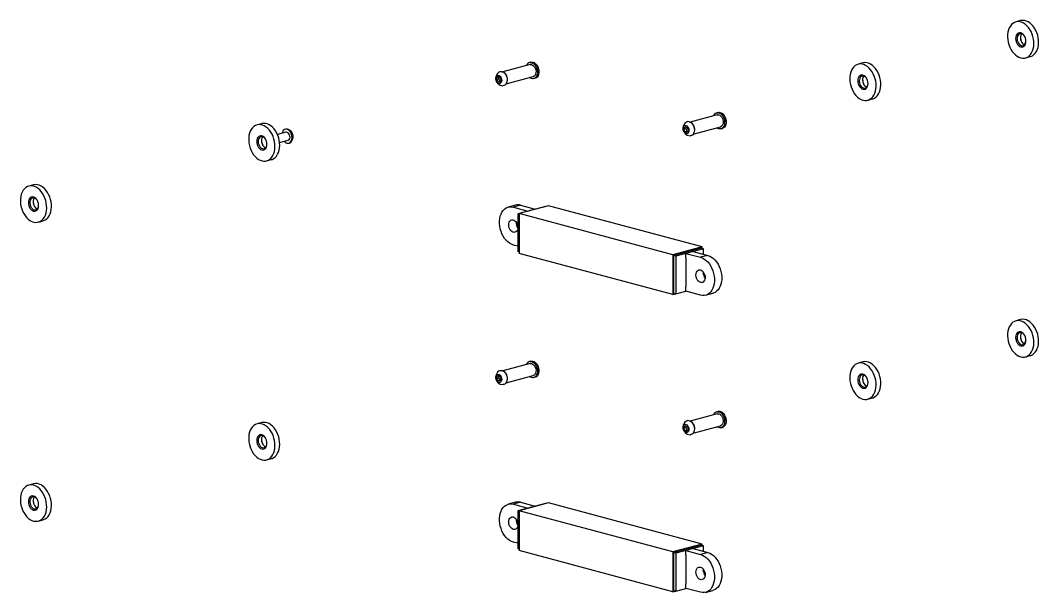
# Model space of a CAD drawing. Header units: millimetres. Extents: x -7982 to 6300, y -38 to 5016.
# Drawn here: x -6329 to -5344, y 2603 to 3156 of the extents above; entities that cross this region are included whole.
import ezdxf

# ---------------------------------------------------------------- set-up
doc = ezdxf.new("R2010")
doc.units = ezdxf.units.MM
doc.header["$LTSCALE"] = 15

msp = doc.modelspace()

# ---------------------------------------------------------------- linework, layer by layer
at = {"color": 7, "linetype": 'Continuous', "lineweight": 25}
for p, q in [((-5361.77, 3156.15), (-5366.36, 3154.92)), ((-5357.05, 3120.14), (-5352.45, 3121.37)), ((-5836.15, 3113.62), (-5862.42, 3106.59)), ((-5835.26, 3115.93), (-5836.67, 3115.56)), ((-5828.95, 3112.18), (-5829.04, 3112.35)), ((-5514.34, 3115.27), (-5518.94, 3114.04)), ((-5868.36, 3099.39), (-5867.66, 3101.81)), ((-5867.66, 3101.81), (-5865.65, 3101.74)), ((-5865.65, 3101.74), (-5864.34, 3099.26)), ((-5859.31, 3095), (-5833.05, 3102.03)), ((-5827.53, 3106.69), (-5827.53, 3106.88)), ((-5868.36, 3099.39), (-5866.52, 3099.88)), ((-5867.05, 3096.9), (-5868.36, 3099.39)), ((-5867.05, 3096.9), (-5865.21, 3097.39)), ((-5865.04, 3096.84), (-5867.05, 3096.9)), ((-5864.88, 3097.4), (-5865.21, 3097.39)), ((-5864.34, 3099.26), (-5865.04, 3096.84)), ((-5832.53, 3100.1), (-5831.12, 3100.48)), ((-5509.62, 3079.26), (-5505.03, 3080.5)), ((-5655.13, 3065.13), (-5681.4, 3058.09)), ((-5654.24, 3067.44), (-5655.65, 3067.06)), ((-5647.93, 3063.69), (-5648.03, 3063.85)), ((-6095.52, 3056.56), (-6100.11, 3055.33)), ((-5687.37, 3051.34), (-5686.37, 3053.5)), ((-5686.37, 3053.5), (-5684.33, 3052.98)), ((-5684.33, 3052.98), (-5683.29, 3050.31)), ((-5678.29, 3046.5), (-5652.03, 3053.54)), ((-5646.51, 3058.19), (-5646.51, 3058.38)), ((-6072.16, 3048.32), (-6080.34, 3046.13)), ((-5687.37, 3051.34), (-5685.53, 3051.83)), ((-5686.33, 3048.67), (-5687.37, 3051.34)), ((-5686.33, 3048.67), (-5684.49, 3049.16)), ((-5684.29, 3048.15), (-5686.33, 3048.67)), ((-5683.87, 3049.05), (-5684.49, 3049.16)), ((-5683.29, 3050.31), (-5684.29, 3048.15)), ((-5651.51, 3051.6), (-5650.1, 3051.98)), ((-6078.27, 3038.4), (-6070.09, 3040.6)), ((-6090.8, 3020.56), (-6086.2, 3021.79)), ((-6316.27, 2997.42), (-6320.87, 2996.19)), ((-5850.12, 2977.81), (-5857.2, 2975.92)), ((-5845.21, 2977.76), (-5852.28, 2975.87)), ((-5852.28, 2975.87), (-5838.14, 2972.08)), ((-5821.17, 2976.63), (-5848.04, 2969.43)), ((-5818.34, 2977.21), (-5846.62, 2969.63)), ((-5845.21, 2977.76), (-5831.06, 2973.97)), ((-5831.06, 2973.97), (-5838.14, 2972.08)), ((-5820.84, 2976.54), (-5821.17, 2976.63)), ((-5669.84, 2937.43), (-5818.34, 2977.21)), ((-5846.62, 2969.05), (-5848.04, 2969.43)), ((-5848.04, 2969.43), (-5848.04, 2932.82)), ((-5698.13, 2929.85), (-5846.62, 2969.63)), ((-5846.62, 2969.63), (-5846.62, 2931.1)), ((-6311.55, 2961.41), (-6306.96, 2962.64)), ((-5848.04, 2938.12), (-5852.28, 2939.26)), ((-5669.84, 2937.43), (-5698.13, 2929.85)), ((-5670.55, 2936.27), (-5697.42, 2929.08)), ((-5668.43, 2935.71), (-5695.3, 2928.51)), ((-5668.43, 2935.71), (-5670.55, 2936.27)), ((-5669.84, 2936.09), (-5669.84, 2937.43)), ((-5668.43, 2930.4), (-5668.43, 2935.71)), ((-5846.62, 2932.44), (-5848.04, 2932.82)), ((-5698.13, 2891.31), (-5846.62, 2931.1)), ((-5698.13, 2929.85), (-5698.13, 2891.31)), ((-5695.3, 2928.51), (-5697.42, 2929.08)), ((-5697.42, 2929.08), (-5697.42, 2892.47)), ((-5695.3, 2928.51), (-5695.3, 2891.9)), ((-5678.33, 2933.05), (-5685.4, 2931.16)), ((-5685.4, 2931.16), (-5671.26, 2927.37)), ((-5685.4, 2926.82), (-5685.4, 2931.16)), ((-5685.4, 2926.82), (-5685.4, 2898.88)), ((-5678.33, 2933.05), (-5664.19, 2929.27)), ((-5664.19, 2929.27), (-5671.26, 2927.37)), ((-5668.61, 2912.14), (-5668.55, 2913.1)), ((-5668.43, 2910.41), (-5668.43, 2912.93)), ((-5685.4, 2894.55), (-5685.4, 2898.88)), ((-5698.13, 2891.31), (-5695.62, 2891.98)), ((-5695.3, 2891.9), (-5697.42, 2892.47)), ((-5695.3, 2891.9), (-5685.4, 2894.55)), ((-5671.26, 2890.76), (-5685.4, 2894.55)), ((-5666.34, 2890.71), (-5659.27, 2892.61)), ((-5361.77, 2867.11), (-5366.36, 2865.88)), ((-5835.26, 2826.9), (-5836.67, 2826.52)), ((-5514.34, 2826.24), (-5518.94, 2825.01)), ((-5357.05, 2831.11), (-5352.45, 2832.34)), ((-5836.15, 2824.59), (-5862.42, 2817.55)), ((-5828.95, 2823.15), (-5829.04, 2823.31)), ((-5827.53, 2817.66), (-5827.53, 2817.85)), ((-5868.36, 2810.35), (-5867.66, 2812.78)), ((-5868.36, 2810.35), (-5866.52, 2810.85)), ((-5867.05, 2807.87), (-5868.36, 2810.35)), ((-5867.66, 2812.78), (-5865.65, 2812.71)), ((-5867.05, 2807.87), (-5865.21, 2808.36)), ((-5865.04, 2807.8), (-5867.05, 2807.87)), ((-5865.65, 2812.71), (-5864.34, 2810.23)), ((-5864.88, 2808.36), (-5865.21, 2808.36)), ((-5864.34, 2810.23), (-5865.04, 2807.8)), ((-5859.31, 2805.96), (-5833.05, 2813)), ((-5832.53, 2811.07), (-5831.12, 2811.45)), ((-5509.62, 2790.23), (-5505.03, 2791.46)), ((-5654.24, 2778.4), (-5655.65, 2778.03)), ((-6095.52, 2767.53), (-6100.11, 2766.3)), ((-5655.13, 2776.09), (-5681.4, 2769.06)), ((-5647.93, 2774.65), (-5648.03, 2774.82)), ((-5646.51, 2769.16), (-5646.51, 2769.35)), ((-5687.37, 2762.3), (-5686.37, 2764.46)), ((-5687.37, 2762.3), (-5685.53, 2762.8)), ((-5686.33, 2759.63), (-5687.37, 2762.3)), ((-5686.37, 2764.46), (-5684.33, 2763.95)), ((-5686.33, 2759.63), (-5684.49, 2760.13)), ((-5684.29, 2759.12), (-5686.33, 2759.63)), ((-5683.87, 2760.02), (-5684.49, 2760.13)), ((-5684.33, 2763.95), (-5683.29, 2761.28)), ((-5683.29, 2761.28), (-5684.29, 2759.12)), ((-5678.29, 2757.47), (-5652.03, 2764.5)), ((-5651.51, 2762.57), (-5650.1, 2762.95)), ((-6090.8, 2731.52), (-6086.2, 2732.75)), ((-6316.27, 2708.38), (-6320.87, 2707.15)), ((-5850.12, 2690.55), (-5857.2, 2688.66)), ((-5845.21, 2690.5), (-5852.28, 2688.61)), ((-5852.28, 2688.61), (-5838.14, 2684.82)), ((-5821.17, 2689.37), (-5848.04, 2682.17)), ((-5818.34, 2689.95), (-5846.62, 2682.37)), ((-5845.21, 2690.5), (-5831.06, 2686.71)), ((-5820.84, 2689.28), (-5821.17, 2689.37)), ((-5669.84, 2650.17), (-5818.34, 2689.95)), ((-5846.62, 2681.79), (-5848.04, 2682.17)), ((-5848.04, 2682.17), (-5848.04, 2645.56)), ((-5698.13, 2642.59), (-5846.62, 2682.37)), ((-5846.62, 2682.37), (-5846.62, 2643.84)), ((-5831.06, 2686.71), (-5838.14, 2684.82)), ((-6311.55, 2672.38), (-6306.96, 2673.61)), ((-5848.04, 2650.86), (-5852.28, 2652)), ((-5669.84, 2650.17), (-5698.13, 2642.59)), ((-5670.55, 2649.02), (-5697.42, 2641.82)), ((-5668.43, 2648.45), (-5695.3, 2641.25)), ((-5668.43, 2648.45), (-5670.55, 2649.02)), ((-5669.84, 2648.83), (-5669.84, 2650.17)), ((-5668.43, 2643.14), (-5668.43, 2648.45)), ((-5846.62, 2645.18), (-5848.04, 2645.56)), ((-5698.13, 2604.05), (-5846.62, 2643.84)), ((-5698.13, 2642.59), (-5698.13, 2604.05)), ((-5695.3, 2641.25), (-5697.42, 2641.82)), ((-5697.42, 2641.82), (-5697.42, 2605.21)), ((-5695.3, 2641.25), (-5695.3, 2604.64)), ((-5678.33, 2645.8), (-5685.4, 2643.9)), ((-5685.4, 2643.9), (-5671.26, 2640.11)), ((-5685.4, 2639.57), (-5685.4, 2643.9)), ((-5685.4, 2639.57), (-5685.4, 2611.63)), ((-5678.33, 2645.8), (-5664.19, 2642.01)), ((-5664.19, 2642.01), (-5671.26, 2640.11)), ((-5668.61, 2624.89), (-5668.55, 2625.84)), ((-5668.43, 2623.15), (-5668.43, 2625.68)), ((-5685.4, 2607.29), (-5685.4, 2611.63)), ((-5698.13, 2604.05), (-5695.62, 2604.72)), ((-5695.3, 2604.64), (-5697.42, 2605.21)), ((-5695.3, 2604.64), (-5685.4, 2607.29)), ((-5671.26, 2603.5), (-5685.4, 2607.29)), ((-5666.34, 2603.45), (-5659.27, 2605.35))]:
    msp.add_line(p, q, dxfattribs=at)
at = {"color": 7, "linetype": 'Continuous', "lineweight": 25, "flags": 128}
for points in [[(-5361.7, 3120.19), (-5359.93, 3119.88), (-5358.2, 3119.92), (-5356.53, 3120.3), (-5354.96, 3121.01), (-5353.52, 3122.05), (-5352.25, 3123.39), (-5351.15, 3125), (-5350.26, 3126.86), (-5349.6, 3128.93), (-5349.17, 3131.16), (-5348.98, 3133.52), (-5349.05, 3135.95), (-5349.35, 3138.41), (-5349.9, 3140.86), (-5350.68, 3143.25), (-5351.67, 3145.52), (-5352.86, 3147.63), (-5354.22, 3149.55), (-5355.73, 3151.24), (-5357.35, 3152.66), (-5359.06, 3153.78), (-5360.82, 3154.59), (-5362.59, 3155.07), (-5364.35, 3155.2), (-5366.06, 3154.99), (-5367.68, 3154.44), (-5369.19, 3153.56), (-5370.55, 3152.37), (-5371.73, 3150.89), (-5372.73, 3149.15), (-5373.51, 3147.19), (-5374.05, 3145.03), (-5374.36, 3142.73), (-5374.42, 3140.33), (-5374.24, 3137.87), (-5373.81, 3135.41), (-5373.14, 3132.99), (-5372.26, 3130.66), (-5371.16, 3128.46), (-5369.89, 3126.44), (-5368.45, 3124.63), (-5366.88, 3123.07), (-5365.21, 3121.8), (-5363.48, 3120.83), (-5361.7, 3120.19)], [(-5352.45, 3121.37), (-5351.93, 3121.53), (-5350.36, 3122.25), (-5348.93, 3123.28), (-5347.65, 3124.62), (-5346.56, 3126.24), (-5345.67, 3128.09), (-5345, 3130.16), (-5344.57, 3132.39), (-5344.39, 3134.75), (-5344.45, 3137.18), (-5344.76, 3139.65), (-5345.31, 3142.09), (-5346.09, 3144.48), (-5347.08, 3146.75), (-5348.27, 3148.87), (-5349.63, 3150.79), (-5351.13, 3152.47), (-5352.75, 3153.89), (-5354.46, 3155.01), (-5356.22, 3155.82), (-5358, 3156.3), (-5359.75, 3156.43), (-5361.46, 3156.22), (-5361.77, 3156.15)], [(-5361.7, 3130.78), (-5360.6, 3130.66), (-5359.56, 3130.88), (-5358.62, 3131.43), (-5357.83, 3132.29), (-5357.24, 3133.41), (-5356.88, 3134.73), (-5356.75, 3136.2), (-5356.88, 3137.74), (-5357.24, 3139.26), (-5357.83, 3140.7), (-5358.62, 3141.97), (-5359.56, 3143.03), (-5360.6, 3143.81), (-5361.7, 3144.27), (-5362.81, 3144.4), (-5363.85, 3144.18), (-5364.79, 3143.63), (-5365.57, 3142.77), (-5366.16, 3141.65), (-5366.53, 3140.32), (-5366.65, 3138.85), (-5366.53, 3137.32), (-5366.16, 3135.8), (-5365.57, 3134.36), (-5364.79, 3133.08), (-5363.85, 3132.03), (-5362.81, 3131.25), (-5361.7, 3130.78)], [(-5357.98, 3140.98), (-5358.5, 3141.73), (-5359.44, 3142.67), (-5360.47, 3143.31), (-5361.53, 3143.6), (-5362.56, 3143.51), (-5363.49, 3143.06), (-5364.27, 3142.28), (-5364.84, 3141.21), (-5365.16, 3139.92), (-5365.23, 3138.49), (-5365.03, 3137.01), (-5364.58, 3135.58), (-5363.9, 3134.28), (-5363.04, 3133.2), (-5362.05, 3132.4), (-5361, 3131.94), (-5361, 3131.94)], [(-5360.83, 3143.45), (-5361.08, 3143.13), (-5361.65, 3142.06), (-5361.98, 3140.77), (-5362.05, 3139.34), (-5361.85, 3137.86), (-5361.4, 3136.43), (-5360.72, 3135.13), (-5359.86, 3134.05), (-5358.87, 3133.25), (-5357.98, 3132.84)], [(-5361, 3131.94), (-5359.94, 3131.84), (-5358.95, 3132.1), (-5358.09, 3132.73), (-5357.41, 3133.66), (-5356.96, 3134.85), (-5356.76, 3136.22), (-5356.76, 3136.4)], [(-5836.12, 3115.66), (-5834.92, 3115.61), (-5833.7, 3115.19), (-5832.52, 3114.44), (-5831.43, 3113.37), (-5830.5, 3112.04), (-5829.76, 3110.52), (-5829.24, 3108.87), (-5828.98, 3107.17), (-5828.98, 3105.5), (-5829.24, 3103.94), (-5829.75, 3102.57), (-5830.49, 3101.44), (-5831.42, 3100.6), (-5832.5, 3100.11), (-5833.68, 3099.98), (-5834.9, 3100.21), (-5836.1, 3100.8), (-5836.53, 3101.1)], [(-5836.15, 3113.62), (-5835.74, 3113.7), (-5834.69, 3113.63), (-5833.63, 3113.2), (-5832.64, 3112.43), (-5831.76, 3111.37), (-5831.07, 3110.08), (-5830.59, 3108.66), (-5830.37, 3107.18), (-5830.42, 3105.75), (-5830.72, 3104.44), (-5831.27, 3103.35), (-5832.03, 3102.54), (-5832.95, 3102.06), (-5833.05, 3102.03)], [(-5835.26, 3115.93), (-5834.71, 3116.04), (-5833.5, 3115.99), (-5832.28, 3115.57), (-5831.1, 3114.81), (-5830.02, 3113.75), (-5829.09, 3112.42), (-5828.34, 3110.9), (-5827.83, 3109.25), (-5827.56, 3107.55), (-5827.56, 3105.88), (-5827.82, 3104.32), (-5828.33, 3102.95), (-5829.07, 3101.81), (-5830, 3100.98), (-5831.08, 3100.49), (-5831.12, 3100.48)], [(-5514.28, 3079.31), (-5512.51, 3079), (-5510.77, 3079.04), (-5509.1, 3079.42), (-5507.54, 3080.14), (-5506.1, 3081.17), (-5504.82, 3082.51), (-5503.73, 3084.13), (-5502.84, 3085.98), (-5502.18, 3088.05), (-5501.75, 3090.28), (-5501.56, 3092.64), (-5501.62, 3095.07), (-5501.93, 3097.54), (-5502.48, 3099.99), (-5503.26, 3102.37), (-5504.25, 3104.64), (-5505.44, 3106.76), (-5506.8, 3108.68), (-5508.31, 3110.36), (-5509.93, 3111.78), (-5511.63, 3112.91), (-5513.39, 3113.71), (-5515.17, 3114.19), (-5516.93, 3114.32), (-5518.63, 3114.11), (-5520.26, 3113.56), (-5521.76, 3112.69), (-5523.12, 3111.49), (-5524.31, 3110.02), (-5525.3, 3108.28), (-5526.08, 3106.31), (-5526.63, 3104.16), (-5526.94, 3101.86), (-5527, 3099.45), (-5526.82, 3097), (-5526.39, 3094.54), (-5525.72, 3092.11), (-5524.83, 3089.78), (-5523.74, 3087.58), (-5522.46, 3085.56), (-5521.03, 3083.75), (-5519.46, 3082.2), (-5517.79, 3080.92), (-5516.05, 3079.95), (-5514.28, 3079.31)], [(-5505.03, 3080.5), (-5504.51, 3080.65), (-5502.94, 3081.37), (-5501.5, 3082.41), (-5500.23, 3083.74), (-5499.13, 3085.36), (-5498.24, 3087.22), (-5497.58, 3089.28), (-5497.15, 3091.51), (-5496.96, 3093.87), (-5497.03, 3096.3), (-5497.33, 3098.77), (-5497.88, 3101.22), (-5498.66, 3103.6), (-5499.65, 3105.87), (-5500.84, 3107.99), (-5502.2, 3109.91), (-5503.71, 3111.59), (-5505.33, 3113.01), (-5507.04, 3114.14), (-5508.8, 3114.94), (-5510.57, 3115.42), (-5512.33, 3115.55), (-5514.04, 3115.35), (-5514.34, 3115.27)], [(-5866.83, 3103.25), (-5865.99, 3103.05), (-5865.18, 3102.52), (-5864.47, 3101.7), (-5863.93, 3100.68), (-5863.61, 3099.53), (-5863.53, 3098.36), (-5863.69, 3097.28), (-5864.1, 3096.38), (-5864.7, 3095.75), (-5865.46, 3095.43), (-5866.29, 3095.45), (-5867.12, 3095.82), (-5867.89, 3096.5), (-5868.52, 3097.44), (-5868.96, 3098.53), (-5869.16, 3099.7), (-5869.12, 3100.84), (-5868.83, 3101.84), (-5868.32, 3102.62), (-5867.63, 3103.1), (-5866.83, 3103.25)], [(-5866.52, 3099.88), (-5865.98, 3101.27), (-5865.89, 3101.85)], [(-5865.92, 3106.54), (-5865.15, 3106.89), (-5864.08, 3107.03)], [(-5864.08, 3107.03), (-5862.98, 3106.82), (-5861.88, 3106.28), (-5860.86, 3105.43), (-5859.95, 3104.32), (-5859.21, 3103), (-5858.67, 3101.53), (-5858.36, 3100), (-5858.3, 3098.48), (-5858.48, 3097.04), (-5858.9, 3095.75), (-5859.54, 3094.69), (-5860.36, 3093.9), (-5861.33, 3093.42), (-5862.38, 3093.28)], [(-5514.28, 3089.91), (-5513.18, 3089.78), (-5512.13, 3090), (-5511.19, 3090.55), (-5510.41, 3091.41), (-5509.82, 3092.53), (-5509.45, 3093.86), (-5509.33, 3095.33), (-5509.45, 3096.86), (-5509.82, 3098.38), (-5510.41, 3099.82), (-5511.19, 3101.1), (-5512.13, 3102.15), (-5513.18, 3102.93), (-5514.28, 3103.4), (-5515.38, 3103.52), (-5516.43, 3103.3), (-5517.37, 3102.75), (-5518.15, 3101.89), (-5518.74, 3100.77), (-5519.11, 3099.44), (-5519.23, 3097.98), (-5519.11, 3096.44), (-5518.74, 3094.92), (-5518.15, 3093.48), (-5517.37, 3092.21), (-5516.43, 3091.15), (-5515.38, 3090.37), (-5514.28, 3089.91)], [(-5510.56, 3100.1), (-5511.08, 3100.85), (-5512.01, 3101.8), (-5513.04, 3102.43), (-5514.11, 3102.72), (-5515.14, 3102.63), (-5516.07, 3102.19), (-5516.84, 3101.4), (-5517.41, 3100.33), (-5517.74, 3099.04), (-5517.81, 3097.61), (-5517.61, 3096.14), (-5517.16, 3094.7), (-5516.48, 3093.4), (-5515.62, 3092.32), (-5514.63, 3091.52), (-5513.57, 3091.06), (-5513.57, 3091.06)], [(-5513.4, 3102.57), (-5513.66, 3102.25), (-5514.23, 3101.18), (-5514.56, 3099.89), (-5514.63, 3098.46), (-5514.43, 3096.99), (-5513.97, 3095.56), (-5513.3, 3094.26), (-5512.44, 3093.18), (-5511.45, 3092.38), (-5510.56, 3091.96)], [(-5865.21, 3097.39), (-5865.79, 3098.82), (-5866.52, 3099.88)], [(-5513.57, 3091.06), (-5512.52, 3090.96), (-5511.53, 3091.23), (-5510.67, 3091.85), (-5509.99, 3092.78), (-5509.54, 3093.97), (-5509.34, 3095.34), (-5509.33, 3095.52)], [(-5655.1, 3067.16), (-5653.9, 3067.11), (-5652.68, 3066.7), (-5651.5, 3065.94), (-5650.42, 3064.87), (-5649.48, 3063.54), (-5648.74, 3062.02), (-5648.22, 3060.37), (-5647.96, 3058.67), (-5647.96, 3057), (-5648.22, 3055.45), (-5648.73, 3054.07), (-5649.47, 3052.94), (-5650.4, 3052.11), (-5651.48, 3051.61), (-5652.66, 3051.48), (-5653.88, 3051.71), (-5655.08, 3052.3), (-5655.51, 3052.6)], [(-5655.13, 3065.13), (-5654.72, 3065.2), (-5653.67, 3065.13), (-5652.61, 3064.7), (-5651.62, 3063.93), (-5650.74, 3062.87), (-5650.05, 3061.59), (-5649.57, 3060.16), (-5649.35, 3058.68), (-5649.4, 3057.25), (-5649.7, 3055.94), (-5650.26, 3054.85), (-5651.01, 3054.04), (-5651.94, 3053.56), (-5652.03, 3053.54)], [(-5654.24, 3067.44), (-5653.69, 3067.54), (-5652.48, 3067.49), (-5651.26, 3067.08), (-5650.08, 3066.32), (-5649, 3065.25), (-5648.07, 3063.92), (-5647.33, 3062.4), (-5646.81, 3060.75), (-5646.54, 3059.05), (-5646.54, 3057.38), (-5646.8, 3055.83), (-5647.31, 3054.45), (-5648.05, 3053.32), (-5648.98, 3052.49), (-5650.06, 3051.99), (-5650.1, 3051.98)], [(-6090.03, 3020.8), (-6088.48, 3021.57), (-6087.06, 3022.65), (-6085.81, 3024.04), (-6084.75, 3025.69), (-6083.9, 3027.58), (-6083.27, 3029.68), (-6082.88, 3031.93), (-6082.73, 3034.3), (-6082.83, 3036.74), (-6083.17, 3039.21), (-6083.76, 3041.65), (-6084.57, 3044.02), (-6085.6, 3046.27), (-6086.81, 3048.36), (-6088.2, 3050.25), (-6089.72, 3051.89), (-6091.36, 3053.27), (-6093.08, 3054.34), (-6094.84, 3055.1), (-6096.62, 3055.52), (-6098.37, 3055.6), (-6100.07, 3055.34), (-6101.67, 3054.74), (-6103.16, 3053.81), (-6104.49, 3052.58), (-6105.65, 3051.05), (-6106.61, 3049.28), (-6107.36, 3047.28), (-6107.87, 3045.1), (-6108.14, 3042.78), (-6108.16, 3040.37), (-6107.94, 3037.91), (-6107.47, 3035.45), (-6106.77, 3033.04), (-6105.85, 3030.72), (-6104.73, 3028.55), (-6103.42, 3026.55), (-6101.96, 3024.78), (-6100.38, 3023.27), (-6098.7, 3022.04), (-6096.95, 3021.12), (-6095.18, 3020.53), (-6093.41, 3020.28), (-6091.68, 3020.37), (-6090.03, 3020.8)], [(-6086.2, 3021.79), (-6085.43, 3022.03), (-6083.88, 3022.8), (-6082.47, 3023.89), (-6081.22, 3025.27), (-6080.16, 3026.92), (-6079.3, 3028.81), (-6078.67, 3030.91), (-6078.28, 3033.16), (-6078.13, 3035.53), (-6078.23, 3037.98), (-6078.58, 3040.44), (-6079.16, 3042.88), (-6079.98, 3045.25), (-6081, 3047.5), (-6082.22, 3049.59), (-6083.6, 3051.48), (-6085.13, 3053.12), (-6086.76, 3054.5), (-6088.48, 3055.57), (-6090.25, 3056.33), (-6092.02, 3056.75), (-6093.77, 3056.84), (-6095.47, 3056.57), (-6095.52, 3056.56)], [(-5685.37, 3054.69), (-5684.53, 3054.31), (-5683.77, 3053.62), (-5683.14, 3052.68), (-5682.71, 3051.58), (-5682.51, 3050.41), (-5682.57, 3049.27), (-5682.86, 3048.28), (-5683.38, 3047.51), (-5684.07, 3047.04), (-5684.87, 3046.9), (-5685.72, 3047.11), (-5686.53, 3047.65), (-5687.23, 3048.48), (-5687.76, 3049.51), (-5688.08, 3050.66), (-5688.15, 3051.82), (-5687.98, 3052.9), (-5687.56, 3053.79), (-5686.95, 3054.42), (-5686.2, 3054.73), (-5685.37, 3054.69)], [(-5685.53, 3051.83), (-5684.82, 3053.07), (-5684.81, 3053.1)], [(-5682.28, 3058.42), (-5681.18, 3057.97), (-5680.13, 3057.21), (-5679.18, 3056.17), (-5678.39, 3054.9), (-5677.79, 3053.47), (-5677.41, 3051.95), (-5677.27, 3050.42), (-5677.38, 3048.94), (-5677.73, 3047.61), (-5678.31, 3046.47), (-5679.08, 3045.6), (-5680.02, 3045.03), (-5681.06, 3044.79), (-5681.37, 3044.79)], [(-6093.34, 3031.28), (-6092.4, 3031.82), (-6091.61, 3032.66), (-6091.01, 3033.78), (-6090.64, 3035.1), (-6090.51, 3036.56), (-6090.62, 3038.09), (-6090.98, 3039.62), (-6091.56, 3041.06), (-6092.34, 3042.34), (-6093.27, 3043.41), (-6094.31, 3044.2), (-6095.41, 3044.68), (-6096.52, 3044.81), (-6097.57, 3044.61), (-6098.51, 3044.07), (-6099.3, 3043.22), (-6099.9, 3042.11), (-6100.27, 3040.79), (-6100.4, 3039.32), (-6100.29, 3037.79), (-6099.93, 3036.27), (-6099.35, 3034.83), (-6098.57, 3033.54), (-6097.64, 3032.48), (-6096.6, 3031.69), (-6095.5, 3031.21), (-6094.39, 3031.07), (-6093.34, 3031.28)], [(-6091.73, 3041.39), (-6092.05, 3041.86), (-6092.94, 3042.88), (-6093.96, 3043.6), (-6095.02, 3043.97), (-6096.06, 3043.98), (-6097.02, 3043.62), (-6097.84, 3042.92), (-6098.47, 3041.91), (-6098.86, 3040.67), (-6098.99, 3039.26), (-6098.86, 3037.79), (-6098.46, 3036.34), (-6097.84, 3035), (-6097.02, 3033.86), (-6096.06, 3032.98), (-6095.01, 3032.43), (-6093.95, 3032.24), (-6092.94, 3032.42), (-6092.94, 3032.42)], [(-6094.58, 3043.86), (-6094.66, 3043.77), (-6095.28, 3042.76), (-6095.68, 3041.52), (-6095.81, 3040.12), (-6095.67, 3038.64), (-6095.28, 3037.19), (-6094.66, 3035.85), (-6093.84, 3034.71), (-6092.87, 3033.84), (-6091.83, 3033.29), (-6091.74, 3033.25)], [(-6073.87, 3039.58), (-6073.29, 3038.97), (-6072.24, 3038.19), (-6071.14, 3037.72), (-6070.04, 3037.59), (-6068.99, 3037.8), (-6068.05, 3038.35), (-6067.27, 3039.2), (-6066.67, 3040.32), (-6066.31, 3041.65), (-6066.18, 3043.11), (-6066.3, 3044.65), (-6066.66, 3046.17), (-6067.25, 3047.61), (-6068.03, 3048.89), (-6068.97, 3049.95), (-6070.01, 3050.73), (-6071.11, 3051.2), (-6072.21, 3051.33), (-6072.21, 3051.33)], [(-6068.37, 3044.57), (-6068.67, 3045.72), (-6069.2, 3046.76), (-6069.89, 3047.6), (-6070.7, 3048.15), (-6071.54, 3048.38), (-6072.16, 3048.32)], [(-5684.49, 3049.16), (-5684.91, 3050.69), (-5685.53, 3051.83)], [(-6316.21, 2961.46), (-6314.44, 2961.15), (-6312.7, 2961.19), (-6311.03, 2961.57), (-6309.47, 2962.29), (-6308.03, 2963.32), (-6306.75, 2964.66), (-6305.66, 2966.28), (-6304.77, 2968.13), (-6304.11, 2970.2), (-6303.68, 2972.43), (-6303.49, 2974.79), (-6303.55, 2977.22), (-6303.86, 2979.69), (-6304.41, 2982.13), (-6305.19, 2984.52), (-6306.18, 2986.79), (-6307.37, 2988.91), (-6308.73, 2990.83), (-6310.23, 2992.51), (-6311.86, 2993.93), (-6313.56, 2995.05), (-6315.32, 2995.86), (-6317.1, 2996.34), (-6318.86, 2996.47), (-6320.56, 2996.26), (-6322.19, 2995.71), (-6323.69, 2994.83), (-6325.05, 2993.64), (-6326.24, 2992.16), (-6327.23, 2990.42), (-6328.01, 2988.46), (-6328.56, 2986.3), (-6328.87, 2984), (-6328.93, 2981.6), (-6328.74, 2979.15), (-6328.32, 2976.68), (-6327.65, 2974.26), (-6326.76, 2971.93), (-6325.67, 2969.73), (-6324.39, 2967.71), (-6322.96, 2965.9), (-6321.39, 2964.34), (-6319.72, 2963.07), (-6317.98, 2962.1), (-6316.21, 2961.46)], [(-6306.96, 2962.64), (-6306.44, 2962.8), (-6304.87, 2963.52), (-6303.43, 2964.55), (-6302.16, 2965.89), (-6301.06, 2967.51), (-6300.17, 2969.36), (-6299.51, 2971.43), (-6299.08, 2973.66), (-6298.89, 2976.02), (-6298.96, 2978.45), (-6299.26, 2980.92), (-6299.81, 2983.37), (-6300.59, 2985.75), (-6301.58, 2988.02), (-6302.77, 2990.14), (-6304.13, 2992.06), (-6305.64, 2993.74), (-6307.26, 2995.16), (-6308.97, 2996.29), (-6310.73, 2997.09), (-6312.5, 2997.57), (-6314.26, 2997.7), (-6315.97, 2997.49), (-6316.27, 2997.42)], [(-6316.21, 2972.06), (-6315.11, 2971.93), (-6314.06, 2972.15), (-6313.12, 2972.7), (-6312.34, 2973.56), (-6311.75, 2974.68), (-6311.38, 2976.01), (-6311.26, 2977.47), (-6311.38, 2979.01), (-6311.75, 2980.53), (-6312.34, 2981.97), (-6313.12, 2983.25), (-6314.06, 2984.3), (-6315.11, 2985.08), (-6316.21, 2985.54), (-6317.31, 2985.67), (-6318.36, 2985.45), (-6319.3, 2984.9), (-6320.08, 2984.04), (-6320.67, 2982.92), (-6321.04, 2981.59), (-6321.16, 2980.13), (-6321.04, 2978.59), (-6320.67, 2977.07), (-6320.08, 2975.63), (-6319.3, 2974.35), (-6318.36, 2973.3), (-6317.31, 2972.52), (-6316.21, 2972.06)], [(-6312.49, 2982.25), (-6313.01, 2983), (-6313.94, 2983.95), (-6314.97, 2984.58), (-6316.03, 2984.87), (-6317.07, 2984.78), (-6318, 2984.33), (-6318.77, 2983.55), (-6319.34, 2982.48), (-6319.67, 2981.19), (-6319.74, 2979.76), (-6319.54, 2978.28), (-6319.09, 2976.85), (-6318.41, 2975.55), (-6317.55, 2974.47), (-6316.56, 2973.67), (-6315.5, 2973.21), (-6315.5, 2973.21)], [(-6315.33, 2984.72), (-6315.59, 2984.4), (-6316.16, 2983.33), (-6316.49, 2982.04), (-6316.56, 2980.61), (-6316.36, 2979.14), (-6315.9, 2977.7), (-6315.23, 2976.41), (-6314.37, 2975.32), (-6313.38, 2974.53), (-6312.49, 2974.11)], [(-6315.5, 2973.21), (-6314.45, 2973.11), (-6313.46, 2973.38), (-6312.6, 2974), (-6311.92, 2974.93), (-6311.47, 2976.12), (-6311.27, 2977.49), (-6311.26, 2977.67)], [(-5852.28, 2939.26), (-5854.11, 2939.92), (-5855.9, 2940.91), (-5857.63, 2942.21), (-5859.26, 2943.79), (-5860.76, 2945.63), (-5862.1, 2947.7), (-5863.25, 2949.95), (-5864.21, 2952.34), (-5864.94, 2954.82), (-5865.43, 2957.36), (-5865.68, 2959.9), (-5865.68, 2962.4), (-5865.43, 2964.81), (-5864.94, 2967.08), (-5864.21, 2969.18), (-5863.25, 2971.06), (-5862.1, 2972.69), (-5860.76, 2974.03), (-5859.26, 2975.07), (-5857.63, 2975.79), (-5855.9, 2976.16), (-5854.11, 2976.19), (-5852.28, 2975.87)], [(-5848.04, 2954.74), (-5848.36, 2953.72), (-5848.97, 2952.68), (-5849.77, 2951.93), (-5850.71, 2951.51), (-5851.75, 2951.44), (-5852.81, 2951.73), (-5853.85, 2952.35), (-5854.79, 2953.28), (-5855.59, 2954.46), (-5856.19, 2955.81), (-5856.57, 2957.27), (-5856.7, 2958.75), (-5856.57, 2960.15), (-5856.19, 2961.41), (-5855.59, 2962.44), (-5854.79, 2963.19), (-5853.85, 2963.61), (-5852.81, 2963.68), (-5851.75, 2963.4), (-5850.71, 2962.77), (-5849.77, 2961.85), (-5848.97, 2960.67), (-5848.36, 2959.31), (-5848.04, 2958.11)], [(-5671.26, 2927.37), (-5669.43, 2926.71), (-5667.63, 2925.72), (-5665.91, 2924.42), (-5664.28, 2922.84), (-5662.78, 2920.99), (-5661.44, 2918.93), (-5660.28, 2916.68), (-5659.33, 2914.29), (-5658.6, 2911.8), (-5658.1, 2909.27), (-5657.86, 2906.72), (-5657.86, 2904.23), (-5658.1, 2901.82), (-5658.6, 2899.54), (-5659.33, 2897.45), (-5660.28, 2895.57), (-5661.44, 2893.94), (-5662.78, 2892.59), (-5664.28, 2891.56), (-5665.91, 2890.84), (-5667.63, 2890.47), (-5669.43, 2890.44), (-5671.26, 2890.76)], [(-5664.19, 2929.27), (-5662.36, 2928.6), (-5660.56, 2927.62), (-5658.84, 2926.32), (-5657.21, 2924.73), (-5655.71, 2922.89), (-5654.37, 2920.82), (-5653.21, 2918.58), (-5652.26, 2916.19), (-5651.53, 2913.7), (-5651.03, 2911.16), (-5650.78, 2908.62), (-5650.78, 2906.12), (-5651.03, 2903.71), (-5651.53, 2901.44), (-5652.26, 2899.34), (-5653.21, 2897.46), (-5654.37, 2895.84), (-5655.71, 2894.49), (-5657.21, 2893.45), (-5658.84, 2892.74), (-5659.27, 2892.61)], [(-5675.68, 2910.25), (-5675.55, 2911.66), (-5675.17, 2912.91), (-5674.57, 2913.94), (-5673.77, 2914.69), (-5672.83, 2915.12), (-5671.79, 2915.19), (-5670.73, 2914.9), (-5669.69, 2914.28), (-5668.75, 2913.35), (-5667.95, 2912.17), (-5667.35, 2910.82), (-5666.97, 2909.36), (-5666.84, 2907.88), (-5666.97, 2906.48), (-5667.35, 2905.22), (-5667.95, 2904.19), (-5668.75, 2903.44), (-5669.69, 2903.02), (-5670.73, 2902.95), (-5671.79, 2903.23), (-5672.83, 2903.86), (-5673.77, 2904.78), (-5674.57, 2905.96), (-5675.17, 2907.32), (-5675.55, 2908.77), (-5675.68, 2910.25)], [(-5361.7, 2831.15), (-5359.93, 2830.85), (-5358.2, 2830.89), (-5356.53, 2831.27), (-5354.96, 2831.98), (-5353.52, 2833.02), (-5352.25, 2834.36), (-5351.15, 2835.97), (-5350.26, 2837.83), (-5349.6, 2839.89), (-5349.17, 2842.13), (-5348.98, 2844.48), (-5349.05, 2846.92), (-5349.35, 2849.38), (-5349.9, 2851.83), (-5350.68, 2854.21), (-5351.67, 2856.48), (-5352.86, 2858.6), (-5354.22, 2860.52), (-5355.73, 2862.21), (-5357.35, 2863.63), (-5359.06, 2864.75), (-5360.82, 2865.56), (-5362.59, 2866.03), (-5364.35, 2866.17), (-5366.06, 2865.96), (-5367.68, 2865.41), (-5369.19, 2864.53), (-5370.55, 2863.34), (-5371.73, 2861.86), (-5372.73, 2860.12), (-5373.51, 2858.15), (-5374.05, 2856), (-5374.36, 2853.7), (-5374.42, 2851.3), (-5374.24, 2848.84), (-5373.81, 2846.38), (-5373.14, 2843.96), (-5372.26, 2841.62), (-5371.16, 2839.43), (-5369.89, 2837.4), (-5368.45, 2835.6), (-5366.88, 2834.04), (-5365.21, 2832.76), (-5363.48, 2831.8), (-5361.7, 2831.15)], [(-5352.45, 2832.34), (-5351.93, 2832.5), (-5350.36, 2833.21), (-5348.93, 2834.25), (-5347.65, 2835.59), (-5346.56, 2837.2), (-5345.67, 2839.06), (-5345, 2841.12), (-5344.57, 2843.36), (-5344.39, 2845.71), (-5344.45, 2848.15), (-5344.76, 2850.61), (-5345.31, 2853.06), (-5346.09, 2855.44), (-5347.08, 2857.72), (-5348.27, 2859.83), (-5349.63, 2861.75), (-5351.13, 2863.44), (-5352.75, 2864.86), (-5354.46, 2865.98), (-5356.22, 2866.79), (-5358, 2867.26), (-5359.75, 2867.4), (-5361.46, 2867.19), (-5361.77, 2867.11)], [(-5361.7, 2841.75), (-5360.6, 2841.63), (-5359.56, 2841.84), (-5358.62, 2842.4), (-5357.83, 2843.25), (-5357.24, 2844.37), (-5356.88, 2845.7), (-5356.75, 2847.17), (-5356.88, 2848.7), (-5357.24, 2850.23), (-5357.83, 2851.66), (-5358.62, 2852.94), (-5359.56, 2854), (-5360.6, 2854.78), (-5361.7, 2855.24), (-5362.81, 2855.37), (-5363.85, 2855.15), (-5364.79, 2854.59), (-5365.57, 2853.74), (-5366.16, 2852.62), (-5366.53, 2851.29), (-5366.65, 2849.82), (-5366.53, 2848.29), (-5366.16, 2846.76), (-5365.57, 2845.33), (-5364.79, 2844.05), (-5363.85, 2842.99), (-5362.81, 2842.22), (-5361.7, 2841.75)], [(-5357.98, 2851.95), (-5358.5, 2852.69), (-5359.44, 2853.64), (-5360.47, 2854.28), (-5361.53, 2854.56), (-5362.56, 2854.48), (-5363.49, 2854.03), (-5364.27, 2853.25), (-5364.84, 2852.17), (-5365.16, 2850.88), (-5365.23, 2849.46), (-5365.03, 2847.98), (-5364.58, 2846.55), (-5363.9, 2845.25), (-5363.04, 2844.17), (-5362.05, 2843.37), (-5361, 2842.9), (-5361, 2842.9)], [(-5360.83, 2854.42), (-5361.08, 2854.1), (-5361.65, 2853.03), (-5361.98, 2851.74), (-5362.05, 2850.31), (-5361.85, 2848.83), (-5361.4, 2847.4), (-5360.72, 2846.1), (-5359.86, 2845.02), (-5358.87, 2844.22), (-5357.98, 2843.81)], [(-5361, 2842.9), (-5359.94, 2842.8), (-5358.95, 2843.07), (-5358.09, 2843.69), (-5357.41, 2844.63), (-5356.96, 2845.82), (-5356.76, 2847.19), (-5356.76, 2847.37)], [(-5836.12, 2826.63), (-5834.92, 2826.58), (-5833.7, 2826.16), (-5832.52, 2825.4), (-5831.43, 2824.33), (-5830.5, 2823.01), (-5829.76, 2821.48), (-5829.24, 2819.83), (-5828.98, 2818.14), (-5828.98, 2816.47), (-5829.24, 2814.91), (-5829.75, 2813.53), (-5830.49, 2812.4), (-5831.42, 2811.57), (-5832.5, 2811.08), (-5833.68, 2810.94), (-5834.9, 2811.18), (-5836.1, 2811.77), (-5836.53, 2812.07)], [(-5835.26, 2826.9), (-5834.71, 2827), (-5833.5, 2826.95), (-5832.28, 2826.54), (-5831.1, 2825.78), (-5830.02, 2824.71), (-5829.09, 2823.39), (-5828.34, 2821.86), (-5827.83, 2820.21), (-5827.56, 2818.51), (-5827.56, 2816.85), (-5827.82, 2815.29), (-5828.33, 2813.91), (-5829.07, 2812.78), (-5830, 2811.95), (-5831.08, 2811.46), (-5831.12, 2811.45)], [(-5505.03, 2791.46), (-5504.51, 2791.62), (-5502.94, 2792.34), (-5501.5, 2793.37), (-5500.23, 2794.71), (-5499.13, 2796.33), (-5498.24, 2798.18), (-5497.58, 2800.25), (-5497.15, 2802.48), (-5496.96, 2804.84), (-5497.03, 2807.27), (-5497.33, 2809.74), (-5497.88, 2812.18), (-5498.66, 2814.57), (-5499.65, 2816.84), (-5500.84, 2818.96), (-5502.2, 2820.88), (-5503.71, 2822.56), (-5505.33, 2823.98), (-5507.04, 2825.1), (-5508.8, 2825.91), (-5510.57, 2826.39), (-5512.33, 2826.52), (-5514.04, 2826.31), (-5514.34, 2826.24)], [(-5865.92, 2817.51), (-5865.15, 2817.86), (-5864.08, 2817.99)], [(-5864.08, 2817.99), (-5862.98, 2817.79), (-5861.88, 2817.25), (-5860.86, 2816.4), (-5859.95, 2815.29), (-5859.21, 2813.97), (-5858.67, 2812.5), (-5858.36, 2810.97), (-5858.3, 2809.44), (-5858.48, 2808), (-5858.9, 2806.72), (-5859.54, 2805.65), (-5860.36, 2804.86), (-5861.33, 2804.39), (-5862.38, 2804.25)], [(-5836.15, 2824.59), (-5835.74, 2824.67), (-5834.69, 2824.6), (-5833.63, 2824.16), (-5832.64, 2823.39), (-5831.76, 2822.33), (-5831.07, 2821.05), (-5830.59, 2819.62), (-5830.37, 2818.15), (-5830.42, 2816.71), (-5830.72, 2815.41), (-5831.27, 2814.32), (-5832.03, 2813.5), (-5832.95, 2813.03), (-5833.05, 2813)], [(-5514.28, 2790.28), (-5512.51, 2789.97), (-5510.77, 2790.01), (-5509.1, 2790.39), (-5507.54, 2791.1), (-5506.1, 2792.14), (-5504.82, 2793.48), (-5503.73, 2795.09), (-5502.84, 2796.95), (-5502.18, 2799.02), (-5501.75, 2801.25), (-5501.56, 2803.61), (-5501.62, 2806.04), (-5501.93, 2808.5), (-5502.48, 2810.95), (-5503.26, 2813.34), (-5504.25, 2815.61), (-5505.44, 2817.72), (-5506.8, 2819.64), (-5508.31, 2821.33), (-5509.93, 2822.75), (-5511.63, 2823.87), (-5513.39, 2824.68), (-5515.17, 2825.16), (-5516.93, 2825.29), (-5518.63, 2825.08), (-5520.26, 2824.53), (-5521.76, 2823.65), (-5523.12, 2822.46), (-5524.31, 2820.98), (-5525.3, 2819.24), (-5526.08, 2817.28), (-5526.63, 2815.12), (-5526.94, 2812.82), (-5527, 2810.42), (-5526.82, 2807.96), (-5526.39, 2805.5), (-5525.72, 2803.08), (-5524.83, 2800.75), (-5523.74, 2798.55), (-5522.46, 2796.53), (-5521.03, 2794.72), (-5519.46, 2793.16), (-5517.79, 2791.89), (-5516.05, 2790.92), (-5514.28, 2790.28)], [(-5866.83, 2814.22), (-5865.99, 2814.02), (-5865.18, 2813.48), (-5864.47, 2812.67), (-5863.93, 2811.64), (-5863.61, 2810.49), (-5863.53, 2809.33), (-5863.69, 2808.25), (-5864.1, 2807.35), (-5864.7, 2806.71), (-5865.46, 2806.39), (-5866.29, 2806.42), (-5867.12, 2806.79), (-5867.89, 2807.47), (-5868.52, 2808.4), (-5868.96, 2809.5), (-5869.16, 2810.67), (-5869.12, 2811.81), (-5868.83, 2812.81), (-5868.32, 2813.58), (-5867.63, 2814.07), (-5866.83, 2814.22)], [(-5866.52, 2810.85), (-5865.98, 2812.23), (-5865.89, 2812.82)], [(-5865.21, 2808.36), (-5865.79, 2809.78), (-5866.52, 2810.85)], [(-5514.28, 2800.87), (-5513.18, 2800.75), (-5512.13, 2800.97), (-5511.19, 2801.52), (-5510.41, 2802.38), (-5509.82, 2803.5), (-5509.45, 2804.82), (-5509.33, 2806.29), (-5509.45, 2807.83), (-5509.82, 2809.35), (-5510.41, 2810.79), (-5511.19, 2812.06), (-5512.13, 2813.12), (-5513.18, 2813.9), (-5514.28, 2814.36), (-5515.38, 2814.49), (-5516.43, 2814.27), (-5517.37, 2813.72), (-5518.15, 2812.86), (-5518.74, 2811.74), (-5519.11, 2810.41), (-5519.23, 2808.94), (-5519.11, 2807.41), (-5518.74, 2805.89), (-5518.15, 2804.45), (-5517.37, 2803.17), (-5516.43, 2802.12), (-5515.38, 2801.34), (-5514.28, 2800.87)], [(-5510.56, 2811.07), (-5511.08, 2811.82), (-5512.01, 2812.76), (-5513.04, 2813.4), (-5514.11, 2813.69), (-5515.14, 2813.6), (-5516.07, 2813.15), (-5516.84, 2812.37), (-5517.41, 2811.3), (-5517.74, 2810.01), (-5517.81, 2808.58), (-5517.61, 2807.1), (-5517.16, 2805.67), (-5516.48, 2804.37), (-5515.62, 2803.29), (-5514.63, 2802.49), (-5513.57, 2802.03), (-5513.57, 2802.03)], [(-5513.4, 2813.54), (-5513.66, 2813.22), (-5514.23, 2812.15), (-5514.56, 2810.86), (-5514.63, 2809.43), (-5514.43, 2807.95), (-5513.97, 2806.52), (-5513.3, 2805.22), (-5512.44, 2804.14), (-5511.45, 2803.34), (-5510.56, 2802.93)], [(-5513.57, 2802.03), (-5512.52, 2801.93), (-5511.53, 2802.19), (-5510.67, 2802.82), (-5509.99, 2803.75), (-5509.54, 2804.94), (-5509.34, 2806.31), (-5509.33, 2806.49)], [(-5655.1, 2778.13), (-5653.9, 2778.08), (-5652.68, 2777.66), (-5651.5, 2776.91), (-5650.42, 2775.84), (-5649.48, 2774.51), (-5648.74, 2772.99), (-5648.22, 2771.34), (-5647.96, 2769.64), (-5647.96, 2767.97), (-5648.22, 2766.41), (-5648.73, 2765.04), (-5649.47, 2763.91), (-5650.4, 2763.07), (-5651.48, 2762.58), (-5652.66, 2762.45), (-5653.88, 2762.68), (-5655.08, 2763.27), (-5655.51, 2763.57)], [(-5654.24, 2778.4), (-5653.69, 2778.51), (-5652.48, 2778.46), (-5651.26, 2778.04), (-5650.08, 2777.28), (-5649, 2776.22), (-5648.07, 2774.89), (-5647.33, 2773.37), (-5646.81, 2771.72), (-5646.54, 2770.02), (-5646.54, 2768.35), (-5646.8, 2766.79), (-5647.31, 2765.42), (-5648.05, 2764.28), (-5648.98, 2763.45), (-5650.06, 2762.96), (-5650.1, 2762.95)], [(-6090.03, 2731.77), (-6088.48, 2732.54), (-6087.06, 2733.62), (-6085.81, 2735), (-6084.75, 2736.66), (-6083.9, 2738.55), (-6083.27, 2740.64), (-6082.88, 2742.9), (-6082.73, 2745.27), (-6082.83, 2747.71), (-6083.17, 2750.18), (-6083.76, 2752.62), (-6084.57, 2754.99), (-6085.6, 2757.24), (-6086.81, 2759.33), (-6088.2, 2761.21), (-6089.72, 2762.86), (-6091.36, 2764.23), (-6093.08, 2765.31), (-6094.84, 2766.07), (-6096.62, 2766.49), (-6098.37, 2766.57), (-6100.07, 2766.31), (-6101.67, 2765.71), (-6103.16, 2764.78), (-6104.49, 2763.54), (-6105.65, 2762.02), (-6106.61, 2760.24), (-6107.36, 2758.25), (-6107.87, 2756.07), (-6108.14, 2753.75), (-6108.16, 2751.33), (-6107.94, 2748.87), (-6107.47, 2746.41), (-6106.77, 2744), (-6105.85, 2741.69), (-6104.73, 2739.51), (-6103.42, 2737.52), (-6101.96, 2735.75), (-6100.38, 2734.24), (-6098.7, 2733.01), (-6096.95, 2732.09), (-6095.18, 2731.5), (-6093.41, 2731.24), (-6091.68, 2731.34), (-6090.03, 2731.77)], [(-6086.2, 2732.75), (-6085.43, 2733), (-6083.88, 2733.77), (-6082.47, 2734.85), (-6081.22, 2736.24), (-6080.16, 2737.89), (-6079.3, 2739.78), (-6078.67, 2741.87), (-6078.28, 2744.13), (-6078.13, 2746.5), (-6078.23, 2748.94), (-6078.58, 2751.41), (-6079.16, 2753.85), (-6079.98, 2756.22), (-6081, 2758.47), (-6082.22, 2760.56), (-6083.6, 2762.44), (-6085.13, 2764.09), (-6086.76, 2765.46), (-6088.48, 2766.54), (-6090.25, 2767.3), (-6092.02, 2767.72), (-6093.77, 2767.8), (-6095.47, 2767.54), (-6095.52, 2767.53)], [(-5682.28, 2769.39), (-5681.18, 2768.94), (-5680.13, 2768.18), (-5679.18, 2767.14), (-5678.39, 2765.87), (-5677.79, 2764.44), (-5677.41, 2762.92), (-5677.27, 2761.38), (-5677.38, 2759.91), (-5677.73, 2758.57), (-5678.31, 2757.44), (-5679.08, 2756.57), (-5680.02, 2756), (-5681.06, 2755.76), (-5681.37, 2755.75)], [(-5655.13, 2776.09), (-5654.72, 2776.17), (-5653.67, 2776.1), (-5652.61, 2775.67), (-5651.62, 2774.9), (-5650.74, 2773.84), (-5650.05, 2772.55), (-5649.57, 2771.13), (-5649.35, 2769.65), (-5649.4, 2768.22), (-5649.7, 2766.91), (-5650.26, 2765.82), (-5651.01, 2765.01), (-5651.94, 2764.53), (-5652.03, 2764.5)], [(-5685.37, 2765.66), (-5684.53, 2765.27), (-5683.77, 2764.58), (-5683.14, 2763.65), (-5682.71, 2762.54), (-5682.51, 2761.37), (-5682.57, 2760.24), (-5682.86, 2759.25), (-5683.38, 2758.48), (-5684.07, 2758), (-5684.87, 2757.87), (-5685.72, 2758.08), (-5686.53, 2758.62), (-5687.23, 2759.44), (-5687.76, 2760.47), (-5688.08, 2761.62), (-5688.15, 2762.79), (-5687.98, 2763.86), (-5687.56, 2764.76), (-5686.95, 2765.38), (-5686.2, 2765.69), (-5685.37, 2765.66)], [(-5685.53, 2762.8), (-5684.82, 2764.04), (-5684.81, 2764.07)], [(-5684.49, 2760.13), (-5684.91, 2761.65), (-5685.53, 2762.8)], [(-6093.34, 2742.24), (-6092.4, 2742.78), (-6091.61, 2743.63), (-6091.01, 2744.74), (-6090.64, 2746.06), (-6090.51, 2747.53), (-6090.62, 2749.06), (-6090.98, 2750.59), (-6091.56, 2752.03), (-6092.34, 2753.31), (-6093.27, 2754.38), (-6094.31, 2755.17), (-6095.41, 2755.64), (-6096.52, 2755.78), (-6097.57, 2755.58), (-6098.51, 2755.04), (-6099.3, 2754.19), (-6099.9, 2753.08), (-6100.27, 2751.75), (-6100.4, 2750.29), (-6100.29, 2748.76), (-6099.93, 2747.23), (-6099.35, 2745.79), (-6098.57, 2744.51), (-6097.64, 2743.44), (-6096.6, 2742.65), (-6095.5, 2742.18), (-6094.39, 2742.04), (-6093.34, 2742.24)], [(-6091.73, 2752.36), (-6092.05, 2752.83), (-6092.94, 2753.85), (-6093.96, 2754.57), (-6095.02, 2754.94), (-6096.06, 2754.95), (-6097.02, 2754.59), (-6097.84, 2753.88), (-6098.47, 2752.88), (-6098.86, 2751.63), (-6098.99, 2750.23), (-6098.86, 2748.76), (-6098.46, 2747.31), (-6097.84, 2745.97), (-6097.02, 2744.82), (-6096.06, 2743.95), (-6095.01, 2743.4), (-6093.95, 2743.21), (-6092.94, 2743.39), (-6092.94, 2743.39)], [(-6094.58, 2754.83), (-6094.66, 2754.73), (-6095.28, 2753.73), (-6095.68, 2752.49), (-6095.81, 2751.08), (-6095.67, 2749.61), (-6095.28, 2748.16), (-6094.66, 2746.82), (-6093.84, 2745.68), (-6092.87, 2744.8), (-6091.83, 2744.25), (-6091.74, 2744.22)], [(-6306.96, 2673.61), (-6306.44, 2673.77), (-6304.87, 2674.48), (-6303.43, 2675.52), (-6302.16, 2676.86), (-6301.06, 2678.47), (-6300.17, 2680.33), (-6299.51, 2682.4), (-6299.08, 2684.63), (-6298.89, 2686.98), (-6298.96, 2689.42), (-6299.26, 2691.88), (-6299.81, 2694.33), (-6300.59, 2696.72), (-6301.58, 2698.99), (-6302.77, 2701.1), (-6304.13, 2703.02), (-6305.64, 2704.71), (-6307.26, 2706.13), (-6308.97, 2707.25), (-6310.73, 2708.06), (-6312.5, 2708.54), (-6314.26, 2708.67), (-6315.97, 2708.46), (-6316.27, 2708.38)], [(-6316.21, 2672.42), (-6314.44, 2672.12), (-6312.7, 2672.16), (-6311.03, 2672.54), (-6309.47, 2673.25), (-6308.03, 2674.29), (-6306.75, 2675.63), (-6305.66, 2677.24), (-6304.77, 2679.1), (-6304.11, 2681.16), (-6303.68, 2683.4), (-6303.49, 2685.75), (-6303.55, 2688.19), (-6303.86, 2690.65), (-6304.41, 2693.1), (-6305.19, 2695.48), (-6306.18, 2697.76), (-6307.37, 2699.87), (-6308.73, 2701.79), (-6310.23, 2703.48), (-6311.86, 2704.9), (-6313.56, 2706.02), (-6315.32, 2706.83), (-6317.1, 2707.3), (-6318.86, 2707.44), (-6320.56, 2707.23), (-6322.19, 2706.68), (-6323.69, 2705.8), (-6325.05, 2704.61), (-6326.24, 2703.13), (-6327.23, 2701.39), (-6328.01, 2699.42), (-6328.56, 2697.27), (-6328.87, 2694.97), (-6328.93, 2692.57), (-6328.74, 2690.11), (-6328.32, 2687.65), (-6327.65, 2685.23), (-6326.76, 2682.9), (-6325.67, 2680.7), (-6324.39, 2678.67), (-6322.96, 2676.87), (-6321.39, 2675.31), (-6319.72, 2674.04), (-6317.98, 2673.07), (-6316.21, 2672.42)], [(-6316.21, 2683.02), (-6315.11, 2682.9), (-6314.06, 2683.11), (-6313.12, 2683.67), (-6312.34, 2684.52), (-6311.75, 2685.65), (-6311.38, 2686.97), (-6311.26, 2688.44), (-6311.38, 2689.97), (-6311.75, 2691.5), (-6312.34, 2692.93), (-6313.12, 2694.21), (-6314.06, 2695.27), (-6315.11, 2696.05), (-6316.21, 2696.51), (-6317.31, 2696.64), (-6318.36, 2696.42), (-6319.3, 2695.87), (-6320.08, 2695.01), (-6320.67, 2693.89), (-6321.04, 2692.56), (-6321.16, 2691.09), (-6321.04, 2689.56), (-6320.67, 2688.04), (-6320.08, 2686.6), (-6319.3, 2685.32), (-6318.36, 2684.27), (-6317.31, 2683.49), (-6316.21, 2683.02)], [(-6312.49, 2693.22), (-6313.01, 2693.96), (-6313.94, 2694.91), (-6314.97, 2695.55), (-6316.03, 2695.83), (-6317.07, 2695.75), (-6318, 2695.3), (-6318.77, 2694.52), (-6319.34, 2693.45), (-6319.67, 2692.16), (-6319.74, 2690.73), (-6319.54, 2689.25), (-6319.09, 2687.82), (-6318.41, 2686.52), (-6317.55, 2685.44), (-6316.56, 2684.64), (-6315.5, 2684.18), (-6315.5, 2684.18)], [(-6315.33, 2695.69), (-6315.59, 2695.37), (-6316.16, 2694.3), (-6316.49, 2693.01), (-6316.56, 2691.58), (-6316.36, 2690.1), (-6315.9, 2688.67), (-6315.23, 2687.37), (-6314.37, 2686.29), (-6313.38, 2685.49), (-6312.49, 2685.08)], [(-6315.5, 2684.18), (-6314.45, 2684.07), (-6313.46, 2684.34), (-6312.6, 2684.96), (-6311.92, 2685.9), (-6311.47, 2687.09), (-6311.27, 2688.46), (-6311.26, 2688.64)], [(-5852.28, 2652), (-5854.11, 2652.66), (-5855.9, 2653.65), (-5857.63, 2654.95), (-5859.26, 2656.53), (-5860.76, 2658.38), (-5862.1, 2660.44), (-5863.25, 2662.69), (-5864.21, 2665.08), (-5864.94, 2667.57), (-5865.43, 2670.1), (-5865.68, 2672.65), (-5865.68, 2675.14), (-5865.43, 2677.55), (-5864.94, 2679.83), (-5864.21, 2681.92), (-5863.25, 2683.8), (-5862.1, 2685.43), (-5860.76, 2686.78), (-5859.26, 2687.81), (-5857.63, 2688.53), (-5855.9, 2688.9), (-5854.11, 2688.93), (-5852.28, 2688.61)], [(-5848.04, 2667.48), (-5848.36, 2666.46), (-5848.97, 2665.42), (-5849.77, 2664.68), (-5850.71, 2664.25), (-5851.75, 2664.18), (-5852.81, 2664.47), (-5853.85, 2665.09), (-5854.79, 2666.02), (-5855.59, 2667.2), (-5856.19, 2668.55), (-5856.57, 2670.01), (-5856.7, 2671.49), (-5856.57, 2672.89), (-5856.19, 2674.15), (-5855.59, 2675.18), (-5854.79, 2675.93), (-5853.85, 2676.35), (-5852.81, 2676.42), (-5851.75, 2676.14), (-5850.71, 2675.51), (-5849.77, 2674.59), (-5848.97, 2673.41), (-5848.36, 2672.05), (-5848.04, 2670.85)], [(-5671.26, 2640.11), (-5669.43, 2639.45), (-5667.63, 2638.46), (-5665.91, 2637.16), (-5664.28, 2635.58), (-5662.78, 2633.73), (-5661.44, 2631.67), (-5660.28, 2629.42), (-5659.33, 2627.03), (-5658.6, 2624.55), (-5658.1, 2622.01), (-5657.86, 2619.46), (-5657.86, 2616.97), (-5658.1, 2614.56), (-5658.6, 2612.29), (-5659.33, 2610.19), (-5660.28, 2608.31), (-5661.44, 2606.68), (-5662.78, 2605.34), (-5664.28, 2604.3), (-5665.91, 2603.58), (-5667.63, 2603.21), (-5669.43, 2603.18), (-5671.26, 2603.5)], [(-5664.19, 2642.01), (-5662.36, 2641.35), (-5660.56, 2640.36), (-5658.84, 2639.06), (-5657.21, 2637.47), (-5655.71, 2635.63), (-5654.37, 2633.56), (-5653.21, 2631.32), (-5652.26, 2628.93), (-5651.53, 2626.44), (-5651.03, 2623.9), (-5650.78, 2621.36), (-5650.78, 2618.86), (-5651.03, 2616.45), (-5651.53, 2614.18), (-5652.26, 2612.08), (-5653.21, 2610.2), (-5654.37, 2608.58), (-5655.71, 2607.23), (-5657.21, 2606.19), (-5658.84, 2605.48), (-5659.27, 2605.35)], [(-5675.68, 2622.99), (-5675.55, 2624.4), (-5675.17, 2625.65), (-5674.57, 2626.69), (-5673.77, 2627.43), (-5672.83, 2627.86), (-5671.79, 2627.93), (-5670.73, 2627.64), (-5669.69, 2627.02), (-5668.75, 2626.09), (-5667.95, 2624.91), (-5667.35, 2623.56), (-5666.97, 2622.1), (-5666.84, 2620.62), (-5666.97, 2619.22), (-5667.35, 2617.96), (-5667.95, 2616.93), (-5668.75, 2616.18), (-5669.69, 2615.76), (-5670.73, 2615.69), (-5671.79, 2615.97), (-5672.83, 2616.6), (-5673.77, 2617.52), (-5674.57, 2618.7), (-5675.17, 2620.06), (-5675.55, 2621.52), (-5675.68, 2622.99)]]:
    msp.add_lwpolyline(points, dxfattribs=at)
at = {"color": 7, "linetype": 'Continuous', "lineweight": 25}
for centre, radius, start, end in [((-5352.03, 3140.12), 10.03, 180.20329, 209.79263), ((-5835.38, 3111.22), 4.5, 99.48124, 160.93382), ((-5838.29, 3106.84), 10.76, 0.21413, 29.78179), ((-5862.29, 3100.49), 7.04, 121.07228, 187.40863), ((-5865.39, 3099.58), 7.49, 332.50372, 57.4922), ((-5862.21, 3100.4), 7.1, 186.62667, 268.55954), ((-5504.57, 3099.25), 10.06, 181.36987, 208.62606), ((-5654.36, 3062.72), 4.5, 99.48124, 160.93382), ((-5657.27, 3058.34), 10.76, 0.21413, 29.78179), ((-5681.42, 3052.06), 6.89, 120.59124, 181.38939), ((-5683.16, 3055.18), 3.36, 74.8877, 121.70862), ((-5684.37, 3051.08), 7.49, 332.5037, 57.49223), ((-6071.56, 3046.99), 4.39, 98.51544, 175.78577), ((-6072.15, 3044.23), 7.09, 8.56211, 90.97892), ((-6071.56, 3043.59), 3.34, 296.13219, 16.91913), ((-6072.05, 3044.13), 7.02, 301.07397, 9.46253), ((-5681.21, 3051.9), 7.09, 180.06627, 268.54085), ((-6085.75, 3040.54), 10.06, 181.36994, 208.62598), ((-6095.24, 3036.56), 4.74, 299.04898, 3.04723), ((-6306.5, 2981.4), 10.06, 181.36847, 208.62746), ((-5847.75, 2968.7), 9.41, 74.3038, 104.59303), ((-5840.88, 2960.61), 8.74, 173.5542, 215.09035), ((-5659.79, 2912.15), 8.82, 180.02964, 216.27956), ((-5352, 2851.1), 10.06, 181.3669, 208.62901), ((-5835.38, 2822.19), 4.5, 99.48124, 160.93382), ((-5862.29, 2811.45), 7.04, 121.07228, 187.40863), ((-5865.39, 2810.55), 7.49, 332.50371, 57.49221), ((-5838.29, 2817.81), 10.76, 0.21413, 29.78179), ((-5862.21, 2811.36), 7.1, 186.62667, 268.55954), ((-5504.57, 2810.22), 10.06, 181.36865, 208.62728), ((-5654.36, 2773.69), 4.5, 99.48124, 160.93382), ((-5681.42, 2763.03), 6.89, 120.59124, 181.38939), ((-5683.16, 2766.15), 3.36, 74.8877, 121.70862), ((-5684.37, 2762.05), 7.49, 332.50369, 57.49223), ((-5657.27, 2769.31), 10.76, 0.21413, 29.78179), ((-5681.21, 2762.87), 7.09, 180.06627, 268.54085), ((-6085.75, 2751.51), 10.06, 181.3704, 208.62553), ((-6095.24, 2747.53), 4.74, 299.04899, 3.04726), ((-6306.5, 2692.37), 10.06, 181.36742, 208.62849), ((-5847.75, 2681.44), 9.41, 74.3038, 104.59303), ((-5840.88, 2673.35), 8.74, 173.5542, 215.09035), ((-5659.79, 2624.89), 8.82, 180.02964, 216.27956)]:
    msp.add_arc(centre, radius, start, end, dxfattribs=at)

doc.saveas('drawing.dxf')
